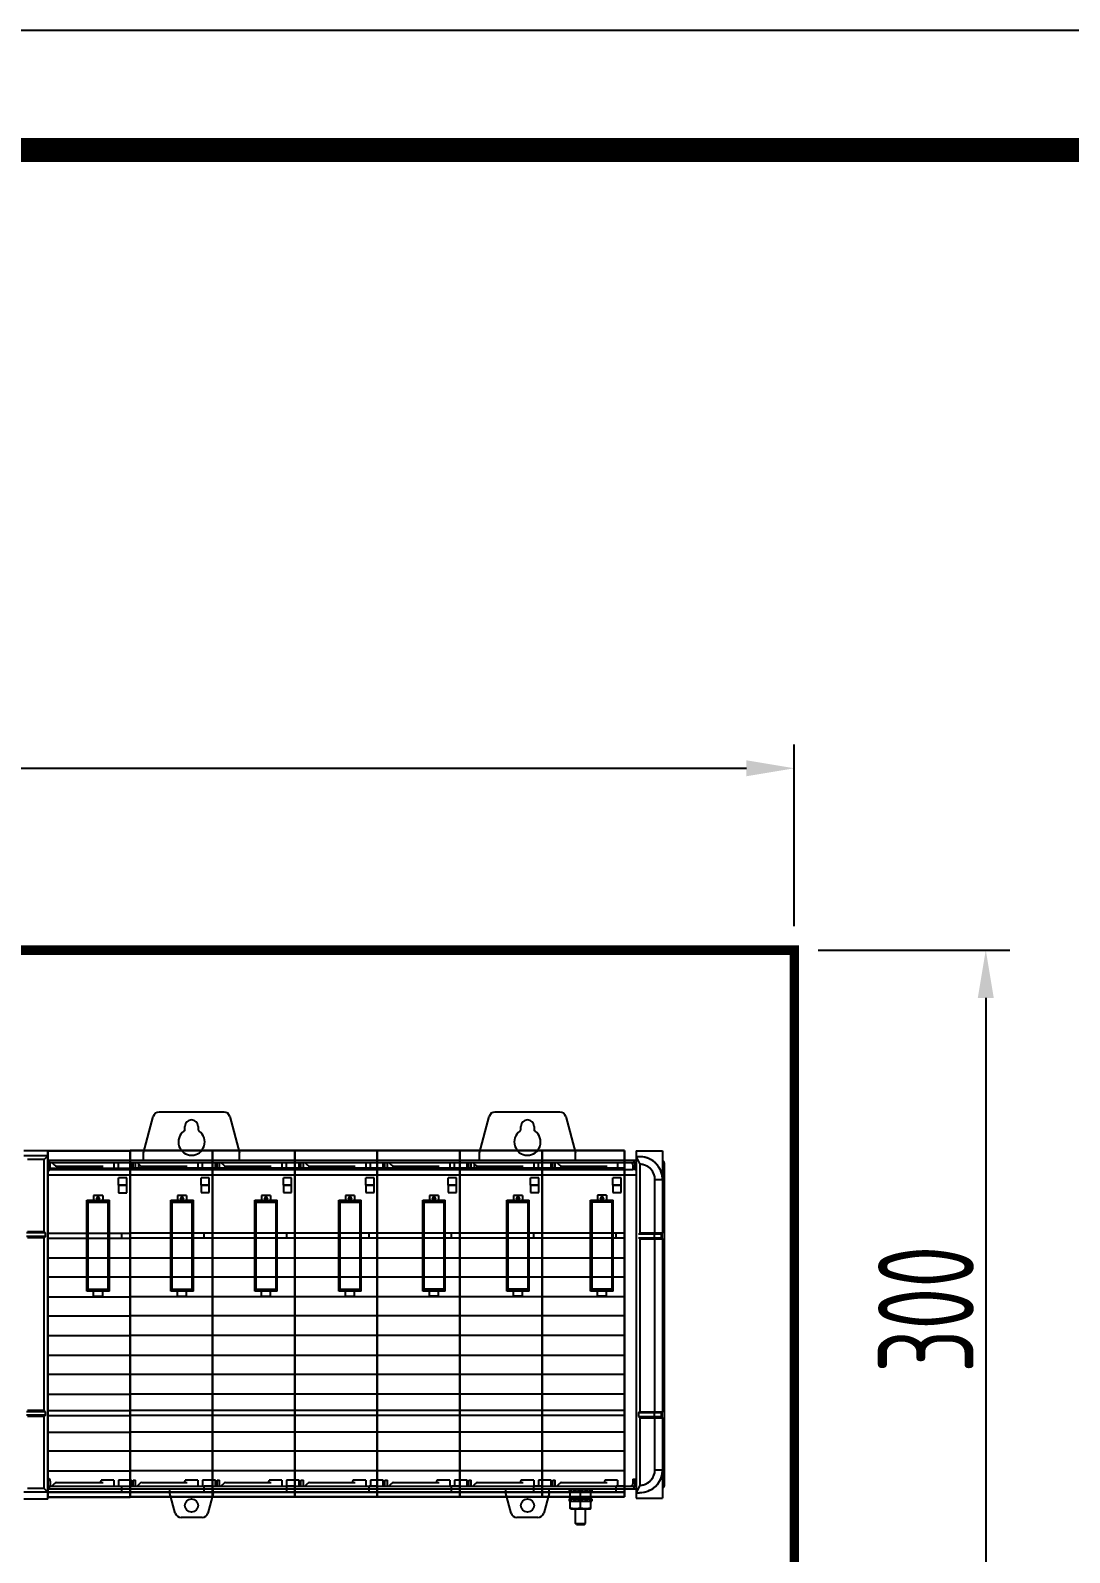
# Model space of a CAD drawing. Header units: millimetres. Extents: x 30557 to 235556, y -116603 to -73383.
# Drawn here: x 91126 to 91560, y -74019 to -73383 of the extents above; entities that cross this region are included whole.
import ezdxf

# ---------------------------------------------------------------- set-up
doc = ezdxf.new("R2010")
doc.units = ezdxf.units.MM
doc.layers.add('_Drawing', color=7, linetype='Continuous', lineweight=25)
doc.styles.add('supcon', font='sceie.shx', dxfattribs={"width": 0.75, "height": 40, "bigfont": 'sceic.shx'})
doc.dimstyles.new('supcon', dxfattribs={"dimtxt": 20, "dimasz": 20, "dimexe": 10, "dimexo": 10, "dimgap": 5, "dimtad": 1, "dimtoh": 1, "dimdec": 0, "dimzin": 0, "dimdsep": 46, "dimtxsty": 'supcon', "dimcen": 0.09, "dimclrd": 2, "dimclre": 2, "dimclrt": 2, "dimadec": 0, "dimazin": 0, "dimtfac": 1, "dimtdec": 0, "dimtofl": 0, "dimtmove": 0, "dimatfit": 3, "dimfxl": 1, "dimtolj": 1, "dimtzin": 0, "dimarcsym": 0})

# ---------------------------------------------------------------- blocks, each defined once
blk = doc.blocks.new('supcon图框')
at = {"linetype": 'Continuous'}
blk.add_line((6145.69, 4361.72), (1987.69, 4361.72), dxfattribs=at)
at = {"linetype": 'Continuous', "const_width": 10}
blk.add_lwpolyline([(2195.69, 4311.72), (6095.69, 4311.72), (6095.69, 1471.72), (2195.69, 1471.72)], close=True, dxfattribs=at)
blk = doc.blocks.new('1756-IO-Z')
for p, q in [((0, -142.68), (0, 0)), ((0, 0), (34.42, 0)), ((34.42, 0), (0, 0)), ((0, 0), (0, -142.68)), ((34.42, 0), (0, 0)), ((34.42, 0), (34.42, -142.68)), ((34.42, -142.68), (34.42, 0)), ((0, -7.24), (34.42, -7.24)), ((29.61, -14.47), (29.61, -11.38)), ((33.05, -11.38), (29.61, -11.38)), ((33.05, -14.47), (33.05, -11.38)), ((33.05, -14.47), (29.61, -14.47)), ((29.61, -14.47), (29.61, -17.58)), ((29.61, -14.47), (33.05, -14.47)), ((29.61, -14.47), (29.61, -17.58)), ((29.61, -17.58), (33.05, -17.58)), ((29.61, -17.58), (33.05, -17.58)), ((33.05, -17.58), (33.05, -14.47)), ((33.05, -17.58), (33.05, -14.47)), ((0, -34.47), (34.42, -34.47)), ((0, -36.54), (34.42, -36.54)), ((30.98, -36.54), (30.98, -34.47)), ((0, -44.81), (34.42, -44.81)), ((0, -52.73), (34.42, -52.73)), ((0, -61), (34.42, -61)), ((0, -68.93), (34.42, -68.93)), ((0, -77.2), (34.42, -77.2)), ((0, -85.47), (34.42, -85.47)), ((0, -93.4), (34.42, -93.4)), ((0, -101.68), (34.42, -101.68)), ((0, -108.56), (34.42, -108.56)), ((0, -110.63), (34.42, -110.63)), ((0, -117.53), (34.42, -117.53)), ((0, -125.45), (34.42, -125.45)), ((0, -133.72), (34.42, -133.72)), ((34.42, -142.68), (0, -142.68)), ((0, -142.68), (34.42, -142.68)), ((0, -144.74), (0, -142.68)), ((0, -142.68), (0, -144.74)), ((34.42, -144.74), (0, -144.74)), ((0, -144.74), (34.42, -144.74)), ((30.98, -142.68), (30.98, -140.27)), ((34.42, -140.27), (30.98, -140.27)), ((34.42, -144.74), (34.42, -142.68)), ((34.42, -142.68), (34.42, -144.74))]:
    blk.add_line(p, q)
blk = doc.blocks.new('1756-A13-Z')
at = {"color": 7, "linetype": 'Continuous'}
for p, q in [((287.15, 7.03), (291.22, 22.21)), ((320.75, 24.06), (293.64, 24.06)), ((323.17, 22.21), (327.24, 7.03)), ((427.47, 7.03), (431.53, 22.21)), ((461.07, 24.06), (433.95, 24.06)), ((463.49, 22.21), (467.56, 7.03)), ((304.44, 16.86), (304.44, 18.05)), ((309.95, 18.05), (309.95, 16.86)), ((444.76, 16.86), (444.76, 18.05)), ((450.27, 18.05), (450.27, 16.86)), ((247.11, 7.92), (237.19, 7.92)), ((247.11, -137.6), (247.11, 7.92)), ((287.15, 4.02), (287.15, 7.03)), ((327.24, 4.02), (327.24, 7.03)), ((427.47, 4.02), (427.47, 7.03)), ((467.56, 4.02), (467.56, 7.03)), ((492.91, 7.93), (503.94, 7.93)), ((492.91, 7.93), (492.91, -137.2)), ((503.94, 7.93), (503.94, -26.45)), ((247.11, 5.72), (237.19, 5.72)), ((245.61, 4.22), (238.69, 4.22)), ((247.11, 5.72), (245.61, 4.22)), ((245.61, -25.95), (245.61, 4.22)), ((247.11, 4.02), (492.91, 4.02)), ((247.11, 3.02), (492.91, 3.02)), ((247.16, 2.77), (247.16, 0.91)), ((247.71, 4.02), (247.71, 3.02)), ((247.82, 0), (491.51, 0)), ((248.16, 0.91), (248.16, 2.77)), ((248.82, 2.94), (249.95, 1.81)), ((250.77, 1.47), (270.27, 1.47)), ((269.4, 0.72), (269.4, 0.47)), ((269.4, 0.47), (274.72, 0.47)), ((274.72, 2.77), (274.72, 0.47)), ((276.73, 0.47), (276.73, 2.77)), ((276.73, 0.47), (282.05, 0.47)), ((282.05, 0.47), (282.05, 2.77)), ((282.74, 0.47), (282.74, 2.52)), ((283.74, 0.47), (282.74, 0.47)), ((283.74, 0.47), (283.74, 2.52)), ((284.4, 2.94), (285.53, 1.81)), ((285.14, 1.01), (285.14, 2.2)), ((285.14, 1.01), (285.42, 0)), ((286.35, 1.47), (305.35, 1.47)), ((304.47, 0.72), (304.47, 0.47)), ((304.47, 0.47), (309.8, 0.47)), ((309.8, 2.77), (309.8, 0.47)), ((311.81, 0.47), (311.81, 2.77)), ((311.81, 0.47), (317.13, 0.47)), ((317.13, 0.47), (317.13, 2.77)), ((317.82, 0.47), (317.82, 2.52)), ((318.82, 0.47), (317.82, 0.47)), ((318.82, 0.47), (318.82, 2.52)), ((319.48, 2.94), (320.61, 1.81)), ((321.43, 1.47), (340.43, 1.47)), ((328.97, 0), (329.24, 1.01)), ((329.24, 1.01), (329.24, 1.47)), ((339.55, 0.72), (339.55, 0.47)), ((339.55, 0.47), (344.88, 0.47)), ((344.88, 2.77), (344.88, 0.47)), ((346.88, 0.47), (346.88, 2.77)), ((346.88, 0.47), (352.21, 0.47)), ((352.21, 0.47), (352.21, 2.77)), ((352.9, 0.47), (352.9, 2.52)), ((353.9, 0.47), (352.9, 0.47)), ((353.9, 0.47), (353.9, 2.52)), ((354.56, 2.94), (355.69, 1.81)), ((356.51, 1.47), (375.51, 1.47)), ((374.63, 0.72), (374.63, 0.47)), ((374.63, 0.47), (379.96, 0.47)), ((379.96, 2.77), (379.96, 0.47)), ((381.96, 0.47), (381.96, 2.77)), ((381.96, 0.47), (387.29, 0.47)), ((387.29, 0.47), (387.29, 2.77)), ((387.98, 0.47), (387.98, 2.52)), ((388.98, 0.47), (387.98, 0.47)), ((388.98, 0.47), (388.98, 2.52)), ((389.64, 2.94), (390.77, 1.81)), ((391.59, 1.47), (410.59, 1.47)), ((409.71, 0.72), (409.71, 0.47)), ((409.71, 0.47), (415.04, 0.47)), ((415.04, 2.77), (415.04, 0.47)), ((417.04, 0.47), (417.04, 2.77)), ((417.04, 0.47), (422.37, 0.47)), ((422.37, 0.47), (422.37, 2.77)), ((423.06, 0.47), (423.06, 2.52)), ((424.06, 0.47), (423.06, 0.47)), ((424.06, 0.47), (424.06, 2.52)), ((424.72, 2.94), (425.85, 1.81)), ((425.46, 1.01), (425.46, 2.2)), ((425.46, 1.01), (425.73, 0)), ((426.67, 1.47), (445.67, 1.47)), ((444.79, 0.72), (444.79, 0.47)), ((444.79, 0.47), (450.12, 0.47)), ((450.12, 2.77), (450.12, 0.47)), ((452.12, 0.47), (452.12, 2.77)), ((452.12, 0.47), (457.45, 0.47)), ((457.45, 0.47), (457.45, 2.77)), ((458.14, 0.47), (458.14, 2.52)), ((459.14, 0.47), (458.14, 0.47)), ((459.14, 0.47), (459.14, 2.52)), ((459.8, 2.94), (460.93, 1.81)), ((461.75, 1.47), (480.75, 1.47)), ((469.29, 0), (469.56, 1.01)), ((469.56, 1.01), (469.56, 1.47)), ((479.87, 0.72), (479.87, 0.47)), ((479.87, 0.47), (485.2, 0.47)), ((485.2, 2.77), (485.2, 0.47)), ((491.51, 2.01), (491.51, 0.01)), ((492.51, 0.01), (491.51, 0.01)), ((491.97, 4.02), (491.97, 3.02)), ((492.51, 0.01), (492.51, 2.01)), ((492.51, 0), (492.91, 0)), ((494.39, 5.42), (492.91, 5.42)), ((492.91, 5.42), (494.42, 2.27)), ((494.42, 2.27), (494.42, -26.45)), ((504.74, -131.91), (504.74, 2.64)), ((247.11, -2.22), (492.91, -2.2)), ((500.78, -4.13), (503.94, -4.13)), ((500.78, -26.45), (500.78, -4.13)), ((266.24, -10.75), (266.24, -12.78)), ((270.06, -10.75), (266.24, -10.75)), ((267.96, -11.15), (267.4, -12.36)), ((267.8, -12.36), (267.4, -12.36)), ((267.8, -12.36), (268.03, -11.86)), ((267.96, -11.15), (268.34, -11.15)), ((268.27, -11.86), (268.03, -11.86)), ((268.27, -11.86), (268.5, -12.36)), ((268.9, -12.36), (268.34, -11.15)), ((268.9, -12.36), (268.5, -12.36)), ((270.06, -10.75), (270.06, -12.78)), ((301.32, -10.75), (301.32, -12.78)), ((305.14, -10.75), (301.32, -10.75)), ((303.04, -11.15), (302.48, -12.35)), ((302.88, -12.35), (302.48, -12.35)), ((302.88, -12.35), (303.11, -11.86)), ((303.04, -11.15), (303.42, -11.15)), ((303.35, -11.86), (303.11, -11.86)), ((303.35, -11.86), (303.58, -12.35)), ((303.98, -12.35), (303.42, -11.15)), ((303.98, -12.35), (303.58, -12.35)), ((305.14, -10.75), (305.14, -12.78)), ((340.22, -10.75), (336.4, -10.75)), ((336.4, -10.75), (336.4, -12.78)), ((338.12, -11.15), (337.56, -12.35)), ((337.96, -12.35), (337.56, -12.35)), ((337.96, -12.35), (338.19, -11.86)), ((338.12, -11.15), (338.5, -11.15)), ((338.43, -11.86), (338.19, -11.86)), ((338.43, -11.86), (338.66, -12.35)), ((339.06, -12.35), (338.5, -11.15)), ((339.06, -12.35), (338.66, -12.35)), ((340.22, -10.75), (340.22, -12.78)), ((375.3, -10.74), (371.48, -10.74)), ((371.48, -10.74), (371.48, -12.77)), ((373.2, -11.14), (372.64, -12.35)), ((373.04, -12.35), (372.64, -12.35)), ((373.04, -12.35), (373.27, -11.85)), ((373.2, -11.14), (373.58, -11.14)), ((373.51, -11.85), (373.27, -11.85)), ((373.51, -11.85), (373.74, -12.35)), ((374.14, -12.35), (373.58, -11.14)), ((374.14, -12.35), (373.74, -12.35)), ((375.3, -10.74), (375.3, -12.77)), ((410.38, -10.74), (406.56, -10.74)), ((406.56, -10.74), (406.56, -12.77)), ((408.28, -11.14), (407.71, -12.34)), ((408.12, -12.34), (407.71, -12.34)), ((408.12, -12.34), (408.35, -11.85)), ((408.28, -11.14), (408.66, -11.14)), ((408.59, -11.85), (408.35, -11.85)), ((408.59, -11.85), (408.82, -12.34)), ((409.22, -12.34), (408.66, -11.14)), ((409.22, -12.34), (408.82, -12.34)), ((410.38, -10.74), (410.38, -12.77)), ((445.46, -10.74), (441.64, -10.74)), ((441.64, -10.74), (441.64, -12.77)), ((443.36, -11.14), (442.79, -12.34)), ((443.2, -12.34), (442.79, -12.34)), ((443.2, -12.34), (443.43, -11.85)), ((443.36, -11.14), (443.74, -11.14)), ((443.67, -11.85), (443.43, -11.85)), ((443.67, -11.85), (443.9, -12.34)), ((444.3, -12.34), (443.74, -11.14)), ((444.3, -12.34), (443.9, -12.34)), ((445.46, -10.74), (445.46, -12.77)), ((480.53, -10.73), (476.72, -10.73)), ((476.72, -10.73), (476.72, -12.76)), ((478.43, -11.13), (477.87, -12.34)), ((478.27, -12.34), (477.87, -12.34)), ((478.27, -12.34), (478.5, -11.84)), ((478.43, -11.13), (478.82, -11.13)), ((478.75, -11.84), (478.5, -11.84)), ((478.75, -11.84), (478.98, -12.34)), ((479.38, -12.34), (478.82, -11.13)), ((479.38, -12.34), (478.98, -12.34)), ((480.53, -10.73), (480.53, -12.76)), ((263.44, -50.77), (263.44, -12.78)), ((263.44, -12.78), (272.86, -12.78)), ((263.44, -12.93), (264.04, -13.53)), ((264.04, -50.02), (264.04, -13.53)), ((264.04, -13.53), (272.26, -13.53)), ((272.86, -12.93), (272.26, -13.53)), ((272.26, -13.53), (272.26, -50.02)), ((272.86, -50.77), (272.86, -12.78)), ((298.52, -50.77), (298.52, -12.78)), ((298.52, -12.78), (307.94, -12.78)), ((298.52, -12.93), (299.12, -13.53)), ((299.12, -50.01), (299.12, -13.53)), ((299.12, -13.53), (307.34, -13.53)), ((307.94, -12.93), (307.34, -13.53)), ((307.34, -13.53), (307.34, -50.01)), ((307.94, -50.76), (307.94, -12.78)), ((333.6, -12.78), (343.02, -12.78)), ((333.6, -50.76), (333.6, -12.78)), ((333.6, -12.93), (334.2, -13.53)), ((334.2, -13.53), (342.42, -13.53)), ((334.2, -50.01), (334.2, -13.53)), ((343.02, -12.93), (342.42, -13.53)), ((342.42, -13.53), (342.42, -50.01)), ((343.02, -50.76), (343.02, -12.78)), ((368.68, -12.77), (378.1, -12.77)), ((368.68, -50.76), (368.68, -12.77)), ((368.68, -12.92), (369.28, -13.52)), ((369.28, -13.52), (377.5, -13.52)), ((369.28, -50.01), (369.28, -13.52)), ((378.1, -12.92), (377.5, -13.52)), ((377.5, -13.52), (377.5, -50.01)), ((378.1, -50.76), (378.1, -12.77)), ((403.76, -12.77), (413.18, -12.77)), ((403.76, -50.76), (403.76, -12.77)), ((403.76, -12.92), (404.36, -13.52)), ((404.36, -13.52), (412.58, -13.52)), ((404.36, -50), (404.36, -13.52)), ((413.18, -12.92), (412.58, -13.52)), ((412.58, -13.52), (412.58, -50)), ((413.18, -50.75), (413.18, -12.77)), ((438.84, -12.77), (448.26, -12.77)), ((438.84, -50.75), (438.84, -12.77)), ((438.84, -12.92), (439.44, -13.52)), ((439.44, -13.52), (447.66, -13.52)), ((439.44, -50), (439.44, -13.52)), ((448.26, -12.92), (447.66, -13.52)), ((447.66, -13.52), (447.66, -50)), ((448.26, -50.75), (448.26, -12.77)), ((473.91, -12.76), (483.34, -12.76)), ((473.92, -50.75), (473.91, -12.76)), ((473.91, -12.91), (474.52, -13.51)), ((474.52, -13.51), (482.73, -13.51)), ((474.52, -50), (474.52, -13.51)), ((483.34, -12.91), (482.73, -13.51)), ((482.73, -13.51), (482.74, -50)), ((483.34, -50.75), (483.34, -12.76)), ((246.11, -26.45), (238.19, -26.45)), ((246.11, -27.95), (238.19, -27.95)), ((245.61, -25.95), (238.69, -25.95)), ((245.61, -28.45), (238.69, -28.45)), ((246.11, -26.45), (245.61, -25.95)), ((246.11, -27.95), (245.61, -28.45)), ((245.61, -100.62), (245.61, -28.45)), ((246.11, -27.95), (246.11, -26.45)), ((503.44, -26.95), (493.92, -26.95)), ((493.92, -28.45), (503.44, -28.45)), ((494.42, -26.45), (503.94, -26.45)), ((494.42, -28.96), (503.94, -28.96)), ((494.42, -28.96), (494.42, -101.12)), ((500.56, -28.45), (500.56, -26.95)), ((500.78, -101.12), (500.78, -28.96)), ((503.94, -26.45), (503.44, -26.95)), ((503.44, -26.95), (503.44, -28.45)), ((503.44, -28.45), (503.94, -28.96)), ((503.74, -28.76), (503.74, -26.65)), ((503.94, -28.96), (503.94, -101.12)), ((263.44, -50.62), (264.04, -50.02)), ((272.86, -50.77), (263.44, -50.77)), ((272.26, -50.02), (264.04, -50.02)), ((266.24, -52.8), (266.24, -50.77)), ((270.06, -52.8), (270.06, -50.77)), ((272.86, -50.62), (272.26, -50.02)), ((298.52, -50.61), (299.12, -50.01)), ((307.94, -50.76), (298.52, -50.77)), ((307.34, -50.01), (299.12, -50.01)), ((301.32, -52.79), (301.32, -50.76)), ((305.14, -52.79), (305.14, -50.76)), ((307.94, -50.61), (307.34, -50.01)), ((333.6, -50.61), (334.2, -50.01)), ((343.02, -50.76), (333.6, -50.76)), ((342.42, -50.01), (334.2, -50.01)), ((336.4, -52.79), (336.4, -50.76)), ((340.22, -52.79), (340.22, -50.76)), ((343.02, -50.61), (342.42, -50.01)), ((368.68, -50.61), (369.28, -50.01)), ((378.1, -50.76), (368.68, -50.76)), ((377.5, -50.01), (369.28, -50.01)), ((371.48, -52.79), (371.48, -50.76)), ((375.3, -52.79), (375.3, -50.76)), ((378.1, -50.61), (377.5, -50.01)), ((403.76, -50.61), (404.36, -50)), ((413.18, -50.75), (403.76, -50.76)), ((412.58, -50), (404.36, -50)), ((406.56, -52.78), (406.56, -50.76)), ((410.38, -52.78), (410.38, -50.75)), ((413.18, -50.6), (412.58, -50)), ((438.84, -50.6), (439.44, -50)), ((448.26, -50.75), (438.84, -50.75)), ((447.66, -50), (439.44, -50)), ((441.64, -52.78), (441.64, -50.75)), ((445.46, -52.78), (445.46, -50.75)), ((448.26, -50.6), (447.66, -50)), ((473.92, -50.6), (474.52, -50)), ((483.34, -50.75), (473.92, -50.75)), ((482.74, -50), (474.52, -50)), ((476.72, -52.78), (476.72, -50.75)), ((480.54, -52.78), (480.54, -50.75)), ((483.34, -50.6), (482.74, -50)), ((266.24, -52.8), (270.06, -52.8)), ((301.32, -52.79), (305.14, -52.79)), ((336.4, -52.79), (340.22, -52.79)), ((371.48, -52.79), (375.3, -52.79)), ((406.56, -52.78), (410.38, -52.78)), ((441.64, -52.78), (445.46, -52.78)), ((476.72, -52.78), (480.54, -52.78)), ((246.11, -101.12), (238.19, -101.12)), ((245.61, -100.62), (238.69, -100.62)), ((246.11, -101.12), (245.61, -100.62)), ((246.11, -102.62), (246.11, -101.12)), ((493.92, -101.62), (494.42, -101.12)), ((503.44, -101.62), (493.92, -101.62)), ((493.92, -101.62), (493.92, -103.12)), ((494.42, -101.12), (503.94, -101.12)), ((500.56, -103.12), (500.56, -101.62)), ((503.94, -101.12), (503.44, -101.62)), ((503.44, -101.62), (503.44, -103.12)), ((503.74, -103.42), (503.74, -101.32)), ((246.11, -102.62), (238.19, -102.62)), ((245.61, -103.12), (238.69, -103.12)), ((246.11, -102.62), (245.61, -103.12)), ((245.61, -133.19), (245.61, -103.12)), ((493.92, -103.12), (503.44, -103.12)), ((493.92, -103.12), (494.42, -103.62)), ((494.42, -103.62), (503.94, -103.62)), ((494.42, -103.62), (494.42, -131.84)), ((500.78, -125.44), (500.78, -103.62)), ((503.44, -103.12), (503.94, -103.62)), ((503.94, -103.62), (503.94, -137.2)), ((500.78, -125.44), (503.94, -125.44)), ((245.61, -133.19), (238.69, -133.19)), ((245.61, -133.19), (247.11, -134.69)), ((247.11, -132.29), (492.91, -132.29)), ((247.11, -133.29), (492.91, -133.29)), ((247.16, -132.04), (247.16, -130.18)), ((247.71, -132.29), (247.71, -133.29)), ((248.16, -130.18), (248.16, -132.04)), ((249.95, -131.08), (248.82, -132.22)), ((250.77, -130.75), (270.27, -130.75)), ((274.72, -129.74), (269.4, -129.74)), ((269.4, -129.74), (269.4, -129.99)), ((274.72, -129.74), (274.72, -132.04)), ((282.05, -129.74), (276.73, -129.74)), ((276.73, -129.74), (276.73, -132.04)), ((282.05, -132.04), (282.05, -129.74)), ((282.74, -129.74), (283.74, -129.74)), ((282.74, -131.79), (282.74, -129.74)), ((283.74, -131.79), (283.74, -129.74)), ((285.53, -131.08), (284.4, -132.22)), ((286.35, -130.75), (305.35, -130.75)), ((298.17, -135.3), (298.17, -133.29)), ((309.8, -129.74), (304.47, -129.74)), ((304.47, -129.74), (304.47, -129.99)), ((309.8, -129.74), (309.8, -132.04)), ((317.13, -129.74), (311.81, -129.74)), ((311.81, -129.74), (311.81, -132.04)), ((316.22, -135.3), (316.22, -133.29)), ((317.13, -132.04), (317.13, -129.74)), ((317.82, -129.74), (318.82, -129.74)), ((317.82, -131.79), (317.82, -129.74)), ((318.82, -131.79), (318.82, -129.74)), ((320.61, -131.08), (319.48, -132.22)), ((321.43, -130.75), (340.43, -130.75)), ((344.88, -129.74), (339.55, -129.74)), ((339.55, -129.74), (339.55, -129.99)), ((344.88, -129.74), (344.88, -132.04)), ((352.21, -129.74), (346.88, -129.74)), ((346.88, -129.74), (346.88, -132.04)), ((352.21, -132.04), (352.21, -129.74)), ((352.9, -129.74), (353.9, -129.74)), ((352.9, -131.79), (352.9, -129.74)), ((353.9, -131.79), (353.9, -129.74)), ((355.69, -131.08), (354.56, -132.22)), ((356.51, -130.75), (375.51, -130.75)), ((379.96, -129.74), (374.63, -129.74)), ((374.63, -129.74), (374.63, -129.99)), ((379.96, -129.74), (379.96, -132.04)), ((387.29, -129.74), (381.96, -129.74)), ((381.96, -129.74), (381.96, -132.04)), ((387.29, -132.04), (387.29, -129.74)), ((387.98, -129.74), (388.98, -129.74)), ((387.98, -131.79), (387.98, -129.74)), ((388.98, -131.79), (388.98, -129.74)), ((390.77, -131.08), (389.64, -132.22)), ((391.59, -130.75), (410.59, -130.75)), ((415.04, -129.74), (409.71, -129.74)), ((409.71, -129.74), (409.71, -129.99)), ((415.04, -129.74), (415.04, -132.04)), ((422.37, -129.74), (417.04, -129.74)), ((417.04, -129.74), (417.04, -132.04)), ((422.37, -132.04), (422.37, -129.74)), ((423.06, -129.74), (424.06, -129.74)), ((423.06, -131.79), (423.06, -129.74)), ((424.06, -131.79), (424.06, -129.74)), ((425.85, -131.08), (424.72, -132.22)), ((426.67, -130.75), (445.67, -130.75)), ((438.49, -135.3), (438.49, -133.29)), ((450.12, -129.74), (444.79, -129.74)), ((444.79, -129.74), (444.79, -129.99)), ((450.12, -129.74), (450.12, -132.04)), ((457.45, -129.74), (452.12, -129.74)), ((452.12, -129.74), (452.12, -132.04)), ((456.53, -135.3), (456.53, -133.29)), ((457.45, -132.04), (457.45, -129.74)), ((458.14, -129.74), (459.14, -129.74)), ((458.14, -131.79), (458.14, -129.74)), ((459.14, -131.79), (459.14, -129.74)), ((460.93, -131.08), (459.8, -132.22)), ((461.75, -130.75), (480.75, -130.75)), ((464.88, -133.29), (464.88, -134.34)), ((464.89, -133.29), (464.89, -134.34)), ((465.38, -134.34), (465.38, -133.29)), ((465.68, -133.29), (465.68, -134.34)), ((467.01, -134.34), (467.01, -133.29)), ((467.54, -133.29), (467.54, -134.34)), ((468.87, -134.34), (468.87, -133.29)), ((469.36, -134.34), (469.36, -133.29)), ((469.97, -133.29), (469.97, -134.34)), ((470.45, -134.34), (470.45, -133.29)), ((471.78, -134.34), (471.78, -133.29)), ((472.31, -133.29), (472.31, -134.34)), ((473.64, -134.34), (473.64, -133.29)), ((473.94, -133.29), (473.94, -134.34)), ((474.43, -134.34), (474.43, -133.29)), ((474.44, -133.29), (474.44, -134.34)), ((485.2, -129.74), (479.87, -129.74)), ((479.87, -129.74), (479.87, -129.99)), ((485.2, -129.74), (485.2, -132.04)), ((491.51, -129.28), (492.51, -129.28)), ((491.51, -129.28), (491.51, -131.29)), ((491.97, -132.29), (491.97, -133.29)), ((492.51, -131.29), (492.51, -129.28)), ((494.42, -131.84), (492.91, -135)), ((247.11, -134.69), (237.19, -134.69)), ((247.11, -137.6), (237.19, -137.6)), ((300.36, -143.46), (298.17, -135.3)), ((316.22, -135.3), (314.03, -143.46)), ((440.68, -143.46), (438.49, -135.3)), ((456.53, -135.3), (454.34, -143.46)), ((464.88, -134.34), (474.44, -134.34)), ((464.88, -137.48), (474.44, -137.48)), ((464.88, -137.48), (464.88, -138.52)), ((464.88, -138.52), (474.44, -138.52)), ((464.89, -137.48), (464.89, -138.52)), ((465.46, -137.48), (465.35, -137.43)), ((465.36, -137.43), (465.36, -134.34)), ((465.36, -141.62), (465.36, -138.52)), ((465.38, -138.52), (465.38, -137.48)), ((465.68, -137.48), (465.68, -138.52)), ((467.01, -138.52), (467.01, -137.48)), ((467.54, -137.48), (467.54, -138.52)), ((468.87, -138.52), (468.87, -137.48)), ((469.36, -138.52), (469.36, -137.48)), ((469.66, -137.1), (469.66, -134.34)), ((469.66, -141.29), (469.66, -138.52)), ((469.97, -137.48), (469.97, -138.52)), ((470.45, -138.52), (470.45, -137.48)), ((471.78, -138.52), (471.78, -137.48)), ((472.31, -137.48), (472.31, -138.52)), ((473.64, -138.52), (473.64, -137.48)), ((473.87, -137.48), (473.97, -137.43)), ((473.94, -137.48), (473.94, -138.52)), ((473.96, -137.43), (473.96, -134.34)), ((473.96, -141.62), (473.96, -138.52)), ((474.43, -138.52), (474.43, -137.48)), ((474.44, -137.48), (474.44, -138.52)), ((492.91, -135), (494.39, -135)), ((492.91, -137.2), (503.94, -137.2)), ((311.61, -145.32), (302.78, -145.32)), ((451.92, -145.32), (443.1, -145.32)), ((465.46, -141.67), (465.35, -141.61)), ((465.46, -141.67), (473.87, -141.67)), ((467.57, -147.82), (467.57, -141.67)), ((471.75, -147.82), (471.75, -141.67)), ((473.87, -141.67), (473.97, -141.61)), ((467.57, -147.82), (471.75, -147.82)), ((467.96, -148.2), (467.57, -147.82)), ((467.96, -148.2), (471.37, -148.2)), ((471.37, -148.2), (471.75, -147.82))]:
    blk.add_line(p, q, dxfattribs=at)
for centre in [(307.19, -140.31), (447.51, -140.31)]:
    blk.add_circle(centre, 2.76, dxfattribs=at)
for centre, radius, start, end in [((293.64, 21.56), 2.51, 90, 165), ((307.19, 18.05), 2.76, 0, 180), ((320.75, 21.56), 2.51, 15, 90), ((433.95, 21.56), 2.51, 90, 165), ((447.51, 18.05), 2.76, 0, 180), ((461.07, 21.56), 2.51, 15, 90), ((307.19, 11.54), 5.51, 125.23442, 54.70931), ((303.44, 16.86), 1, 305.23442, 0), ((310.95, 16.86), 1, 180, 234.76558), ((447.51, 11.54), 5.51, 125.23442, 54.70931), ((443.75, 16.86), 1, 305.23442, 0), ((451.27, 16.86), 1, 180, 234.76558), ((246.66, 0.91), 1.5, 287.79841, 0), ((246.66, 0.91), 0.501, 337.34316, 0), ((248.41, 2.77), 1.25, 167.98215, 180), ((248.41, 2.77), 0.251, 119.20824, 180), ((250.77, 2.63), 1.15, 225.00003, 270), ((268.64, 0.72), 0.752, 0, 60), ((274.97, 2.77), 0.251, 150, 180), ((276.48, 2.77), 0.251, 0, 60), ((282.3, 2.77), 0.251, 150, 180), ((282.24, 2.52), 0.501, 0, 59.88113), ((282.24, 2.52), 1.5, 0, 19.70473), ((286.35, 2.63), 1.15, 225.00003, 270), ((303.72, 0.72), 0.752, 0, 60), ((310.05, 2.77), 0.251, 150, 180), ((311.55, 2.77), 0.251, 0, 60), ((317.38, 2.77), 0.251, 150, 180), ((317.32, 2.52), 0.501, 0, 59.88113), ((317.32, 2.52), 1.5, 0, 19.70473), ((321.43, 2.63), 1.15, 225.00003, 270), ((338.8, 0.72), 0.752, 0, 60), ((345.13, 2.77), 0.251, 120, 180), ((346.63, 2.77), 0.251, 0, 60), ((352.46, 2.77), 0.251, 150, 180), ((352.4, 2.52), 0.501, 0, 59.88113), ((352.4, 2.52), 1.5, 0, 19.70473), ((356.51, 2.63), 1.15, 225.00003, 270), ((373.88, 0.72), 0.752, 0, 60), ((380.21, 2.77), 0.251, 120, 180), ((381.71, 2.77), 0.251, 0, 60), ((387.54, 2.77), 0.251, 150, 180), ((387.48, 2.52), 0.501, 0, 59.88113), ((387.48, 2.52), 1.5, 0, 19.70473), ((391.59, 2.63), 1.15, 225.00003, 270), ((408.96, 0.72), 0.752, 0, 60), ((415.29, 2.77), 0.251, 150, 180), ((416.79, 2.77), 0.251, 0, 60), ((422.62, 2.77), 0.251, 150, 180), ((422.56, 2.52), 0.501, 0, 59.88113), ((422.56, 2.52), 1.5, 0, 19.70473), ((426.67, 2.63), 1.15, 225.00003, 270), ((444.04, 0.72), 0.752, 0, 60), ((450.37, 2.77), 0.251, 150, 180), ((451.87, 2.77), 0.251, 0, 60), ((457.7, 2.77), 0.251, 150, 180), ((457.63, 2.52), 0.501, 0, 59.88113), ((457.63, 2.52), 1.5, 0, 19.70473), ((461.75, 2.63), 1.15, 225.00003, 270), ((479.12, 0.72), 0.752, 0, 60), ((485.45, 2.77), 0.251, 150, 180), ((490.51, 2.01), 1, 0, 67.31616), ((490.51, 2.01), 2, 0, 30.60863), ((494.38, -4.14), 9.56, 78.88141, 89.95492), ((494.39, -4.13), 9.55, 0, 90), ((494.39, -4.14), 6.4, 81.79653, 89.72583), ((494.39, -4.12), 6.39, 88.96473, 89.73053), ((494.39, -4.13), 6.39, 87.08361, 88.96451), ((494.39, -4.13), 6.4, 84.4388, 87.08357), ((494.39, -4.13), 6.39, 82.57763, 84.43876), ((494.39, -4.12), 6.39, 81.79185, 82.57742), ((494.38, -4.16), 6.42, 68.20496, 81.75172), ((494.39, -4.13), 6.39, 0.00004, 81.79183), ((494.36, -4.24), 9.67, 74.22341, 78.90027), ((494.4, -4.12), 6.38, 60.40174, 68.20291), ((494.39, -4.15), 9.57, 67.52572, 74.23085), ((494.39, -4.12), 6.39, 54.52691, 60.3796), ((494.42, -4.06), 9.48, 61.94504, 67.50567), ((494.37, -4.15), 6.43, 42.11455, 54.52395), ((494.39, -4.12), 9.54, 55.94344, 61.94203), ((494.43, -4.09), 6.34, 40.89742, 42.085), ((494.36, -4.15), 6.42, 27.27271, 40.85633), ((494.37, -4.15), 9.58, 48.77472, 55.94008), ((494.38, -4.14), 9.56, 44.49249, 48.77195), ((494.37, -4.15), 9.58, 34.5763, 44.48139), ((494.39, -4.13), 9.55, 33.10217, 34.56731), ((494.43, -4.11), 9.51, 22.0132, 33.10084), ((503.36, 2.64), 1.38, 0, 67.31616), ((494.39, -4.13), 6.39, 21.89801, 27.26852), ((494.4, -4.12), 6.38, 13.59037, 21.87615), ((494.36, -4.13), 6.42, 0.04016, 13.58774), ((494.46, -4.09), 9.47, 21.69235, 21.98826), ((494.34, -4.14), 9.6, 0.05925, 21.70405), ((503.36, -2.37), 1.38, 294.91564, 0), ((271.76, 74.63), 250.34, 336.06068, 336.18611), ((271.76, -130.03), 250.34, 23.81389, 23.93932), ((271.76, -0.04), 250.34, 336.06068, 336.18611), ((271.76, -204.7), 250.34, 23.81389, 23.93932), ((494.39, -125.44), 9.55, 270, 0), ((494.39, -125.44), 6.39, 278.20724, 359.99996), ((494.4, -125.45), 6.38, 338.08429, 346.40983), ((494.36, -125.44), 6.42, 346.41253, 359.95984), ((494.39, -125.44), 9.55, 349.15332, 359.95135), ((503.36, -126.9), 1.38, 0, 67.31616), ((246.66, -130.18), 1.5, 0, 72.20159), ((246.66, -130.18), 0.501, 0, 22.66309), ((248.41, -132.04), 1.25, 180, 192.01647), ((248.41, -132.04), 0.251, 180, 238.22705), ((250.77, -131.9), 1.15, 90, 134.99996), ((268.64, -129.99), 0.752, 270, 0), ((274.97, -132.04), 0.251, 180, 240), ((276.48, -132.04), 0.251, 330, 0), ((282.3, -132.04), 0.251, 180, 240), ((282.24, -131.79), 0.501, 300.10739, 0), ((282.24, -131.79), 1.5, 340.29527, 0), ((286.35, -131.9), 1.15, 90, 134.99996), ((303.72, -129.99), 0.752, 270, 0), ((310.05, -132.04), 0.251, 180, 240), ((311.55, -132.04), 0.251, 330, 0), ((317.38, -132.04), 0.251, 180, 240), ((317.32, -131.79), 0.501, 300.10739, 0), ((317.32, -131.79), 1.5, 340.29527, 0), ((321.43, -131.9), 1.15, 90, 134.99996), ((338.8, -129.99), 0.752, 270, 0), ((345.13, -132.04), 0.251, 180, 240), ((346.63, -132.04), 0.251, 330, 0), ((352.46, -132.04), 0.251, 180, 240), ((352.4, -131.79), 0.501, 300.10739, 0), ((352.4, -131.79), 1.5, 340.29527, 0), ((356.51, -131.9), 1.15, 90, 134.99996), ((373.88, -129.99), 0.752, 270, 0), ((380.21, -132.04), 0.251, 180, 240), ((381.71, -132.04), 0.251, 330, 0), ((387.54, -132.04), 0.251, 180, 240), ((387.48, -131.79), 0.501, 300.10739, 0), ((387.48, -131.79), 1.5, 340.29527, 0), ((391.59, -131.9), 1.15, 90, 134.99996), ((408.96, -129.99), 0.752, 270, 0), ((415.29, -132.04), 0.251, 180, 240), ((416.79, -132.04), 0.251, 330, 0), ((422.62, -132.04), 0.251, 180, 240), ((422.56, -131.79), 0.501, 300.10739, 0), ((422.56, -131.79), 1.5, 340.29527, 0), ((426.67, -131.9), 1.15, 90, 134.99996), ((444.04, -129.99), 0.752, 270, 0), ((450.37, -132.04), 0.251, 180, 240), ((451.87, -132.04), 0.251, 330, 0), ((457.7, -132.04), 0.251, 180, 240), ((457.63, -131.79), 0.501, 300.10739, 0), ((457.63, -131.79), 1.5, 340.29527, 0), ((461.75, -131.9), 1.15, 90, 134.99996), ((479.12, -129.99), 0.752, 270, 0), ((485.45, -132.04), 0.251, 180, 240), ((490.51, -131.29), 1, 292.68384, 0), ((490.51, -131.29), 2, 329.39137, 0), ((494.39, -125.44), 6.4, 270.27417, 278.20254), ((494.39, -125.45), 6.39, 270.26947, 271.03519), ((494.39, -125.44), 6.39, 271.03541, 272.91608), ((494.39, -125.44), 6.4, 272.91612, 275.56057), ((494.39, -125.44), 6.39, 275.56061, 277.42153), ((494.39, -125.45), 6.39, 277.42174, 278.20722), ((494.38, -125.41), 6.42, 278.24734, 291.79468), ((494.4, -125.46), 6.38, 291.79671, 299.56725), ((494.39, -125.45), 6.39, 299.58941, 305.47318), ((494.37, -125.42), 6.43, 305.476, 317.71081), ((494.43, -125.48), 6.34, 317.73885, 319.10277), ((494.36, -125.43), 6.42, 319.14397, 332.72765), ((494.39, -125.44), 6.39, 332.7319, 338.06246), ((503.36, -131.91), 1.38, 292.68384, 0), ((302.78, -142.81), 2.51, 195, 270), ((311.61, -142.81), 2.51, 270, 345), ((443.1, -142.81), 2.51, 195, 270), ((451.92, -142.81), 2.51, 270, 345)]:
    blk.add_arc(centre, radius, start, end, dxfattribs=at)
for points, knots in [([(503.77, -127.23), (503.56, -128.31), (502.77, -130.41), (500.6, -132.94), (497.71, -134.61), (495.49, -135), (494.39, -135)], [0, 0, 0, 0, 0.25103, 0.498917, 0.747717, 1, 1, 1, 1]), ([(465.36, -137.1), (465.54, -137.15), (465.89, -137.24), (466.34, -137.33), (466.7, -137.38), (466.97, -137.41), (467.24, -137.43), (467.51, -137.43), (467.78, -137.43), (468.05, -137.41), (468.33, -137.38), (468.69, -137.33), (469.13, -137.24), (469.49, -137.15), (469.66, -137.1)], [0, 0, 0, 0, 0.12553, 0.250641, 0.313067, 0.375422, 0.437725, 0.500001, 0.562277, 0.62458, 0.686934, 0.74936, 0.874471, 1, 1, 1, 1]), ([(469.66, -137.1), (469.84, -137.15), (470.19, -137.24), (470.64, -137.33), (471, -137.38), (471.27, -137.41), (471.54, -137.43), (471.81, -137.43), (472.09, -137.43), (472.36, -137.41), (472.63, -137.38), (472.99, -137.33), (473.44, -137.24), (473.79, -137.15), (473.96, -137.1)], [0, 0, 0, 0, 0.12553, 0.250641, 0.313067, 0.375422, 0.437725, 0.500001, 0.562277, 0.62458, 0.686934, 0.74936, 0.874471, 1, 1, 1, 1]), ([(465.36, -141.29), (465.54, -141.34), (465.89, -141.43), (466.34, -141.52), (466.7, -141.57), (466.97, -141.6), (467.24, -141.61), (467.51, -141.62), (467.78, -141.61), (468.05, -141.6), (468.33, -141.57), (468.69, -141.52), (469.13, -141.43), (469.49, -141.34), (469.66, -141.29)], [0, 0, 0, 0, 0.12553, 0.250641, 0.313067, 0.375422, 0.437725, 0.500001, 0.562277, 0.62458, 0.686934, 0.74936, 0.874471, 1, 1, 1, 1]), ([(469.66, -141.29), (469.84, -141.34), (470.19, -141.43), (470.64, -141.52), (471, -141.57), (471.27, -141.6), (471.54, -141.61), (471.81, -141.62), (472.09, -141.61), (472.36, -141.6), (472.63, -141.57), (472.99, -141.52), (473.44, -141.43), (473.79, -141.34), (473.96, -141.29)], [0, 0, 0, 0, 0.12553, 0.250641, 0.313067, 0.375422, 0.437725, 0.500001, 0.562277, 0.62458, 0.686934, 0.74936, 0.874471, 1, 1, 1, 1])]:
    blk.add_open_spline(points, degree=3, knots=knots, dxfattribs=at)
blk = doc.blocks.new('*D146')
at = {"layer": '_Drawing', "color": 2, "linetype": 'Continuous', "lineweight": -2}
for p, q in [((90745.48, -73757.16), (90745.48, -73681.21)), ((91445.49, -73757.16), (91445.49, -73681.21)), ((90765.48, -73691.21), (91425.49, -73691.21))]:
    blk.add_line(p, q, dxfattribs=at)
at = {"layer": '_Drawing', "color": 2}
for points in [[(90765.48, -73687.88), (90765.48, -73694.55), (90745.48, -73691.21)], [(91425.49, -73694.55), (91425.49, -73687.88), (91445.49, -73691.21)]]:
    blk.add_solid(points, dxfattribs=at)
at = {"layer": 'DEFPOINTS', "color": 0}
for p in [(91445.49, -73691.21), (90745.48, -73767.16), (91445.49, -73767.16)]:
    blk.add_point(p, dxfattribs=at)
at = {"layer": '_Drawing', "color": 2, "insert": (91095.49, -73666.21), "char_height": 40, "attachment_point": 5, "style": 'supcon'}
blk.add_mtext('\\A1;700', dxfattribs=at)
blk = doc.blocks.new('*D179')
at = {"color": 2, "lineweight": -2}
for p, q in [((91455.49, -73767.16), (91535.48, -73767.16)), ((91525.48, -73787.16), (91525.48, -74047.21)), ((91455.49, -74067.21), (91535.48, -74067.21))]:
    blk.add_line(p, q, dxfattribs=at)
at = {"color": 2}
for points in [[(91528.81, -73787.16), (91522.14, -73787.16), (91525.48, -73767.16)], [(91522.14, -74047.21), (91528.81, -74047.21), (91525.48, -74067.21)]]:
    blk.add_solid(points, dxfattribs=at)
at = {"layer": 'DEFPOINTS', "color": 0}
for p in [(91445.49, -73767.16), (91445.49, -74067.21), (91525.48, -74067.21)]:
    blk.add_point(p, dxfattribs=at)
at = {"color": 2, "insert": (91500.48, -73917.18), "char_height": 40, "attachment_point": 5, "rotation": 90, "style": 'supcon'}
blk.add_mtext('\\A1;300', dxfattribs=at)

msp = doc.modelspace()

# ---------------------------------------------------------------- linework, layer by layer
at = {"layer": '_Drawing', "color": 1, "const_width": 4}
msp.add_lwpolyline([(90745.48, -73767.16), (91445.49, -73767.16), (91445.48, -75667.21), (90745.48, -75667.16)], close=True, dxfattribs=at)

# ---------------------------------------------------------------- block references
for name, p in [('supcon图框', (88147.81, -77744.68)), ('1756-A13-Z', (90886.49, -73858.89)), ('1756-IO-Z', (91133.6, -73850.97)), ('1756-IO-Z', (91168.02, -73850.88)), ('1756-IO-Z', (91202.44, -73850.88)), ('1756-IO-Z', (91236.86, -73850.88)), ('1756-IO-Z', (91271.29, -73850.88)), ('1756-IO-Z', (91305.71, -73850.88)), ('1756-IO-Z', (91340.13, -73850.88))]:
    msp.add_blockref(name, p)

# ---------------------------------------------------------------- dimensions: what is measured, and where the dimension line sits
dim = msp.add_linear_dim(base=(91525.48, -74067.21), p1=(91445.49, -73767.16), p2=(91445.49, -74067.21), angle=90, dimstyle='supcon')
dim.commit()
dim.dimension.update_dxf_attribs({"geometry": '*D179', "text_midpoint": (91500.48, -73917.18)})
at = {"layer": '_Drawing', "linetype": 'Continuous'}
dim = msp.add_linear_dim(base=(91445.49, -73691.21), p1=(90745.48, -73767.16), p2=(91445.49, -73767.16), dimstyle='supcon', dxfattribs=at)
dim.commit()
dim.dimension.update_dxf_attribs({"geometry": '*D146', "text_midpoint": (91095.49, -73666.21)})

doc.saveas('drawing.dxf')
